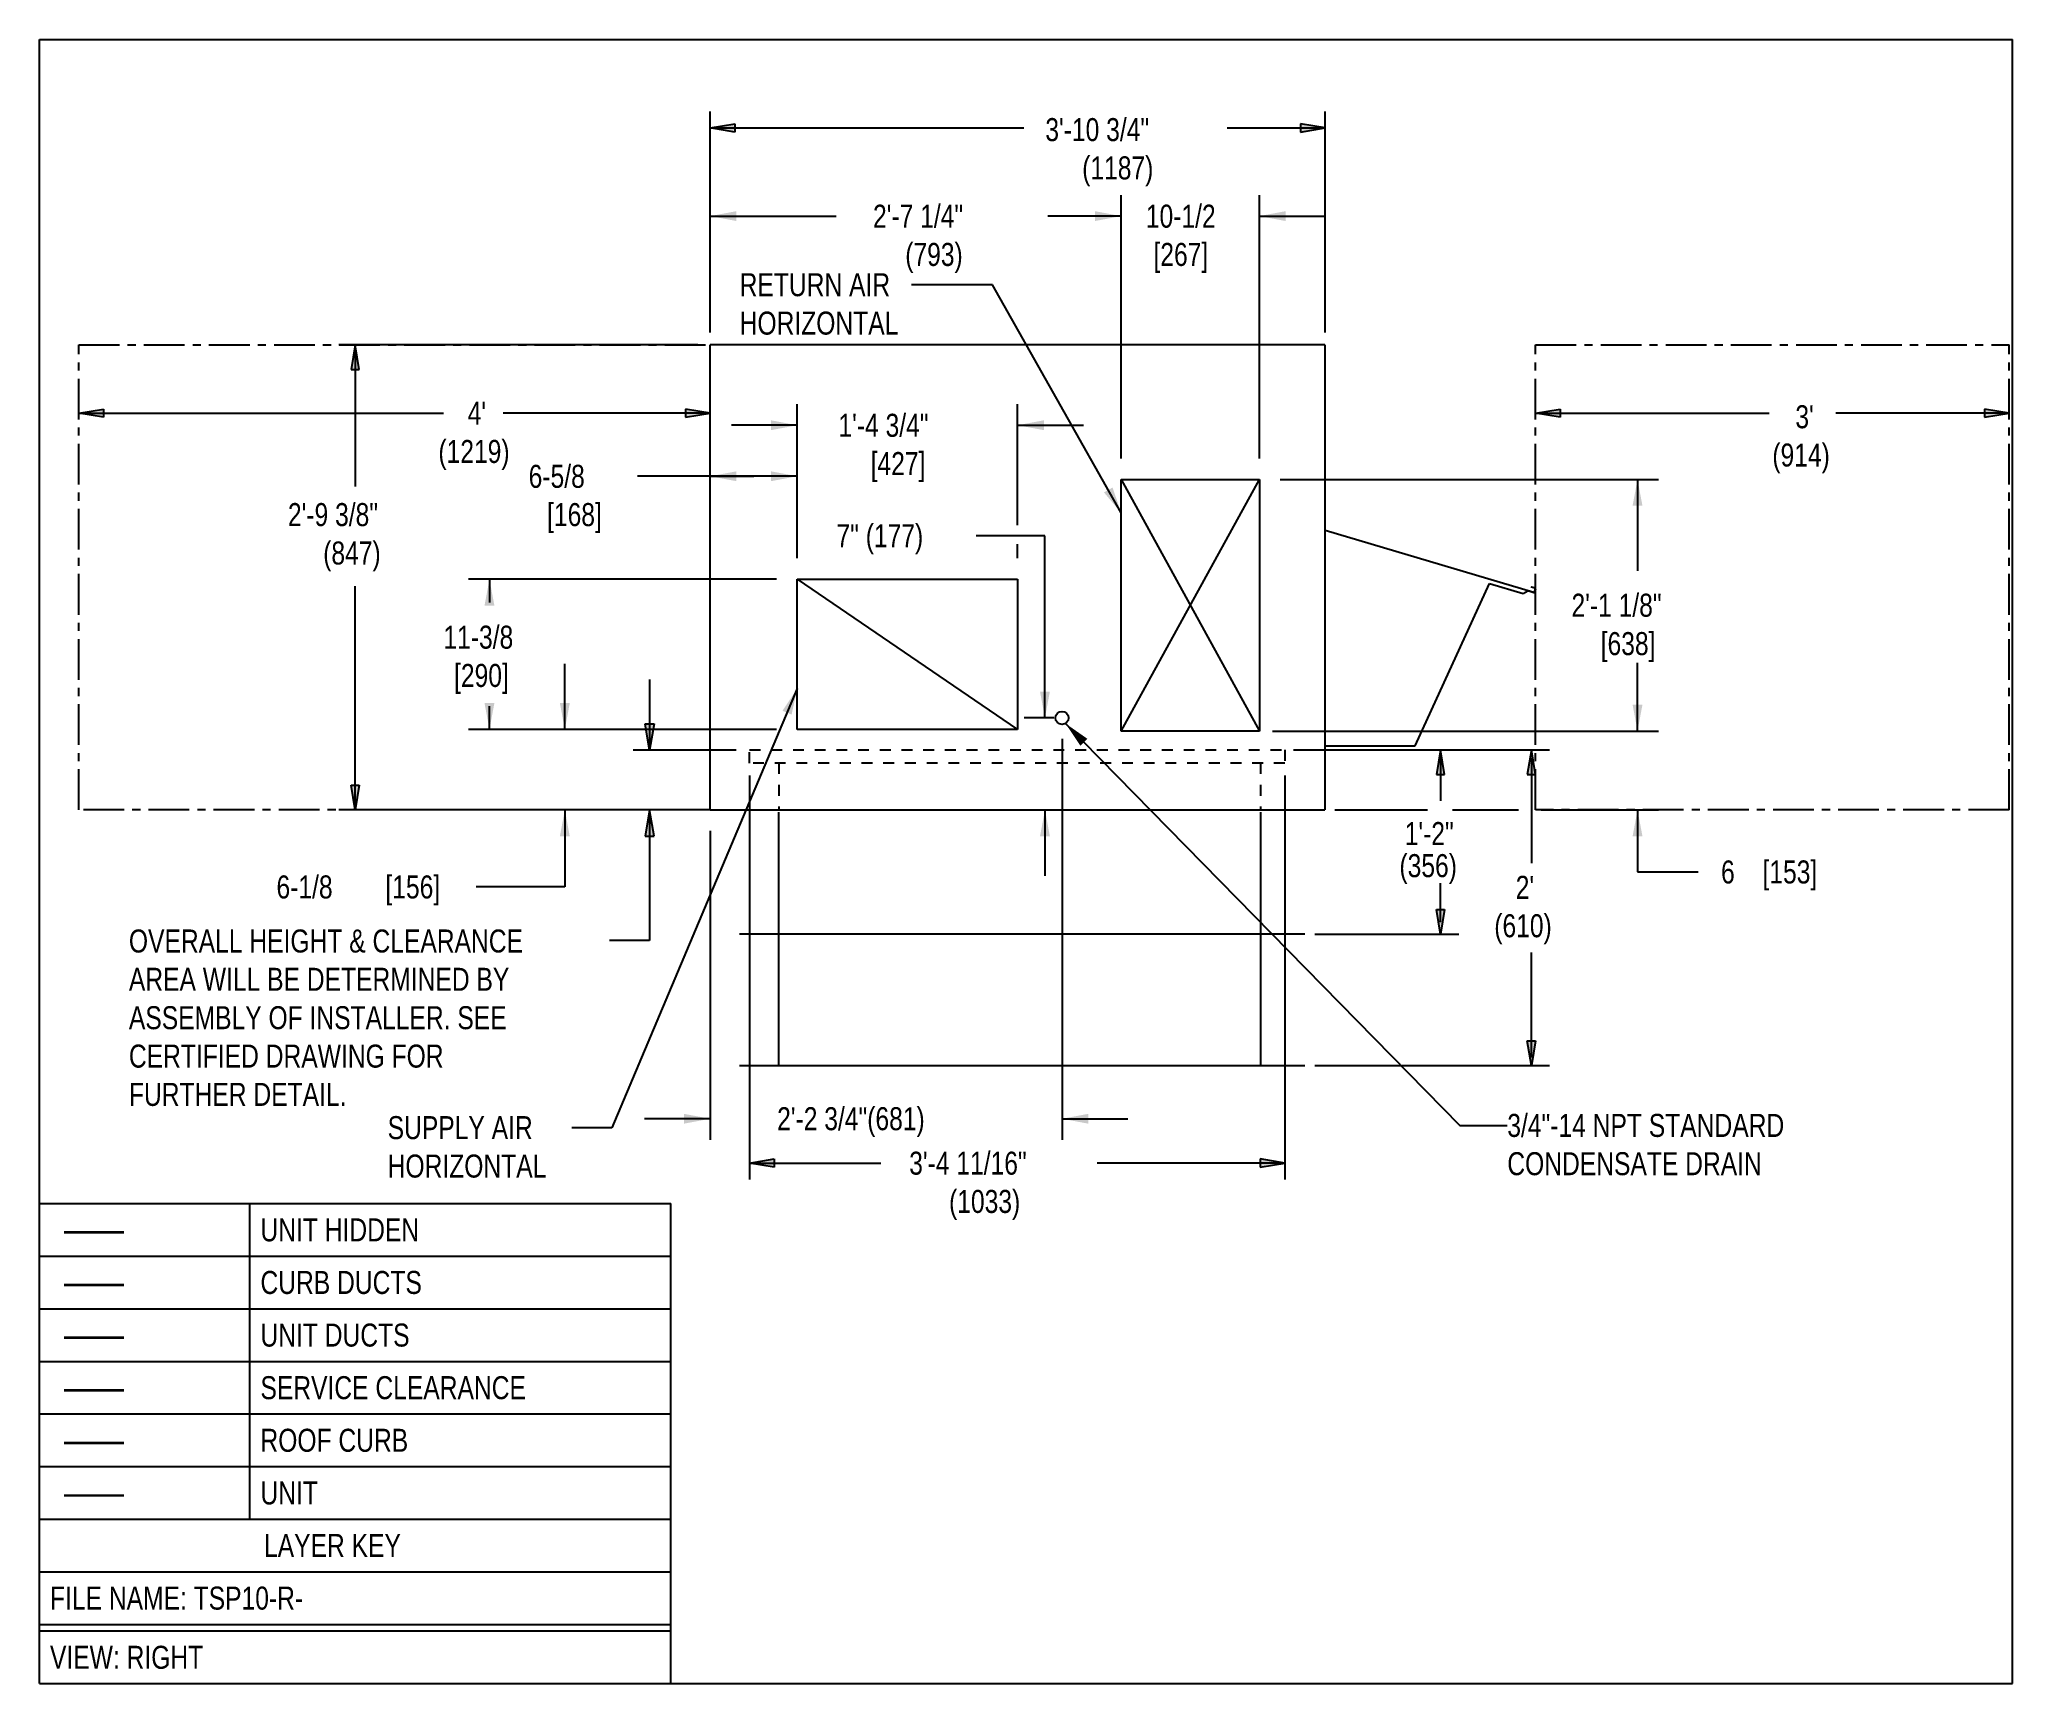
# Model space of a CAD drawing. Extents: x 0 to 150, y 0 to 125.
import ezdxf

# ---------------------------------------------------------------- set-up
doc = ezdxf.new("R2010")
doc.units = 0
doc.header["$LTSCALE"] = 8.25
doc.linetypes.add('CENTER', pattern=[0.6, 0.375, -0.075, 0.075, -0.075])
doc.linetypes.add('HIDDEN', pattern=[0.2, 0.1, -0.1])
doc.layers.get('0').update_dxf_attribs({"linetype": 'CONTINUOUS'})
for name, color, linetype in [('CURB-14', 6, 'CONTINUOUS'), ('CURB-14-DIM', 6, 'CONTINUOUS'), ('CURB-24', 6, 'CONTINUOUS'), ('CURB-24-DIM', 6, 'CONTINUOUS'), ('HOOD', 7, 'CONTINUOUS'), ('NOTES', 1, 'CONTINUOUS'), ('SERVCLEAR', 1, 'CONTINUOUS'), ('SERVCLRDIM', 1, 'CONTINUOUS'), ('UNIT-DIM', 7, 'CONTINUOUS'), ('UNIT-DUCTS', 2, 'CONTINUOUS'), ('UNIT-SOL', 7, 'CONTINUOUS'), ('UNITDUCTDIM', 2, 'CONTINUOUS')]:
    doc.layers.add(name, color=color, linetype=linetype)
doc.styles.get("Standard").update_dxf_attribs({"font": 'txt', "width": 0.8})
doc.styles.add('TEXTSTYLE_2', font='txt', dxfattribs={"width": 8})
doc.dimstyles.get("Standard").update_dxf_attribs({"dimtxt": 2, "dimasz": 2, "dimexe": 1.5875, "dimexo": 1.5875, "dimgap": 0.09, "dimtad": 0, "dimtih": 1, "dimtoh": 1, "dimzin": 4, "dimblk": '_FILLED', "dimblk1": '_FILLED', "dimblk2": '_FILLED', "dimcen": 0.09, "dimazin": 3, "dimtol": 1, "dimtp": 0.03, "dimtm": 0.03, "dimtfac": 1, "dimtofl": 0, "dimtmove": 0, "dimatfit": 3})

# ---------------------------------------------------------------- blocks, each defined once
blk = doc.blocks.new('*U11')
at = {"layer": 'UNIT-DIM', "color": 7, "width": 0.8}
blk.add_text('2\'-2 3/4"(681)', height=1.75, dxfattribs=at).set_placement((56.08, 42.07))
blk = doc.blocks.new('_FILLED')
at = {"color": 0, "linetype": 'BYBLOCK'}
blk.add_solid([(0, 0), (-1, 0.1875), (-1, -0.1875)], dxfattribs=at)
blk = doc.blocks.new('*D1')
at = {"layer": 'UNIT-DIM', "color": 7, "linetype": 'CONTINUOUS'}
for p, q in [((77.74, 71.83), (77.74, 42.07)), ((50.99, 64.83), (50.99, 42.07)), ((50.99, 42.94), (45.99, 42.94)), ((50.99, 42.07), (50.99, 41.35)), ((77.74, 42.94), (82.74, 42.94)), ((77.74, 42.07), (77.74, 41.35))]:
    blk.add_line(p, q, dxfattribs=at)
blk.add_blockref('*U11', (0, 0))
at = {"layer": 'UNIT-DIM', "color": 7, "linetype": 'CONTINUOUS', "xscale": 2, "yscale": 2, "zscale": 2}
blk.add_blockref('_FILLED', (50.99, 42.94), dxfattribs=at)
at = {"layer": 'UNIT-DIM', "color": 7, "linetype": 'CONTINUOUS', "xscale": 2, "yscale": 2, "zscale": 2, "rotation": 180}
blk.add_blockref('_FILLED', (77.74, 42.94), dxfattribs=at)
blk = doc.blocks.new('*U12')
at = {"layer": 'UNIT-DIM', "color": 7, "width": 0.8}
blk.add_text('7" (177)', height=1.75, dxfattribs=at).set_placement((60.59, 86.39))
blk = doc.blocks.new('*D2')
at = {"layer": 'UNIT-DIM', "color": 7, "linetype": 'CONTINUOUS'}
for p, q in [((76.44, 87.27), (71.21, 87.27)), ((76.44, 73.42), (76.44, 87.27)), ((77.11, 73.42), (74.85, 73.42)), ((76.44, 66.42), (76.44, 61.42))]:
    blk.add_line(p, q, dxfattribs=at)
blk.add_blockref('*U12', (0, 0))
at = {"layer": 'UNIT-DIM', "color": 7, "linetype": 'CONTINUOUS', "xscale": 2, "yscale": 2, "zscale": 2}
for p, rotation in [((76.44, 73.42), 270), ((76.44, 66.42), 90)]:
    blk.add_blockref('_FILLED', p, dxfattribs=dict(at, rotation=rotation))
blk = doc.blocks.new('*U13')
at = {"layer": 'UNITDUCTDIM', "color": 2, "width": 0.8}
for s, p in [('10-1/2', (84.11, 110.69)), ('[267]', (84.69, 107.78))]:
    blk.add_text(s, height=1.75, dxfattribs=at).set_placement(p)
blk = doc.blocks.new('*D3')
at = {"layer": 'UNITDUCTDIM', "color": 2, "linetype": 'CONTINUOUS'}
for p, q in [((82.24, 93.13), (82.24, 113.16)), ((92.74, 93.13), (92.74, 113.16)), ((82.24, 111.57), (77.24, 111.57)), ((92.74, 111.57), (97.74, 111.57))]:
    blk.add_line(p, q, dxfattribs=at)
blk.add_blockref('*U13', (0, 0))
at = {"layer": 'UNITDUCTDIM', "color": 2, "linetype": 'CONTINUOUS', "xscale": 2, "yscale": 2, "zscale": 2}
blk.add_blockref('_FILLED', (82.24, 111.57), dxfattribs=at)
at = {"layer": 'UNITDUCTDIM', "color": 2, "linetype": 'CONTINUOUS', "xscale": 2, "yscale": 2, "zscale": 2, "rotation": 180}
blk.add_blockref('_FILLED', (92.74, 111.57), dxfattribs=at)
blk = doc.blocks.new('*U14')
at = {"layer": 'UNITDUCTDIM', "color": 2, "width": 0.8}
for s, p in [('2\'-1 1/8"', (116.47, 81.11)), ('[638]', (118.69, 78.19))]:
    blk.add_text(s, height=1.75, dxfattribs=at).set_placement(p)
blk = doc.blocks.new('*D4')
at = {"layer": 'UNITDUCTDIM', "color": 2, "linetype": 'CONTINUOUS'}
for p, q in [((94.33, 91.55), (114.49, 91.55)), ((114.49, 91.55), (123.08, 91.55)), ((121.49, 91.55), (121.49, 84.61)), ((121.49, 72.42), (121.49, 77.61)), ((93.73, 72.42), (114.49, 72.42)), ((114.49, 72.42), (123.08, 72.42))]:
    blk.add_line(p, q, dxfattribs=at)
blk.add_blockref('*U14', (0, 0))
at = {"layer": 'UNITDUCTDIM', "color": 2, "linetype": 'CONTINUOUS', "xscale": 2, "yscale": 2, "zscale": 2}
for p, rotation in [((121.49, 91.55), 90), ((121.49, 72.42), 269.9999999422)]:
    blk.add_blockref('_FILLED', p, dxfattribs=dict(at, rotation=rotation))
blk = doc.blocks.new('*U15')
at = {"layer": 'UNITDUCTDIM', "color": 2, "width": 0.8}
for s, p in [('1\'-4 3/4"', (60.74, 94.79)), ('[427]', (63.19, 91.88))]:
    blk.add_text(s, height=1.75, dxfattribs=at).set_placement(p)
blk = doc.blocks.new('*D5')
at = {"layer": 'UNITDUCTDIM', "color": 2, "linetype": 'CONTINUOUS'}
for p, q in [((57.61, 94.79), (57.61, 97.26)), ((74.36, 94.79), (74.36, 97.26)), ((57.61, 95.67), (52.61, 95.67)), ((57.61, 85.55), (57.61, 94.79)), ((74.36, 95.67), (79.36, 95.67)), ((74.36, 88.07), (74.36, 94.79)), ((74.36, 85.55), (74.36, 86.62))]:
    blk.add_line(p, q, dxfattribs=at)
blk.add_blockref('*U15', (0, 0))
at = {"layer": 'UNITDUCTDIM', "color": 2, "linetype": 'CONTINUOUS', "xscale": 2, "yscale": 2, "zscale": 2}
for p, rotation in [((57.61, 95.67), 359.9999999998), ((74.36, 95.67), 179.9999999998)]:
    blk.add_blockref('_FILLED', p, dxfattribs=dict(at, rotation=rotation))
blk = doc.blocks.new('*U16')
at = {"layer": 'UNITDUCTDIM', "color": 2, "width": 0.8}
for s, p in [('6', (127.84, 60.83)), ('[153]', (130.99, 60.83))]:
    blk.add_text(s, height=1.75, dxfattribs=at).set_placement(p)
blk = doc.blocks.new('*D6')
at = {"layer": 'UNITDUCTDIM', "color": 2, "linetype": 'CONTINUOUS'}
for p, q in [((121.49, 72.42), (121.49, 77.42)), ((94.33, 72.42), (123.08, 72.42)), ((98.49, 66.42), (105.53, 66.42)), ((107.42, 66.42), (112.45, 66.42)), ((114.16, 66.42), (123.08, 66.42)), ((121.49, 66.42), (121.49, 61.71)), ((121.49, 61.71), (126.09, 61.71))]:
    blk.add_line(p, q, dxfattribs=at)
blk.add_blockref('*U16', (0, 0))
at = {"layer": 'UNITDUCTDIM', "color": 2, "linetype": 'CONTINUOUS', "xscale": 2, "yscale": 2, "zscale": 2}
for p, rotation in [((121.49, 72.42), 270), ((121.49, 66.42), 90)]:
    blk.add_blockref('_FILLED', p, dxfattribs=dict(at, rotation=rotation))
blk = doc.blocks.new('*U17')
at = {"layer": 'UNITDUCTDIM', "color": 2, "width": 0.8}
for s, p in [('11-3/8', (30.71, 78.68)), ('[290]', (31.52, 75.77))]:
    blk.add_text(s, height=1.75, dxfattribs=at).set_placement(p)
blk = doc.blocks.new('*D7')
at = {"layer": 'UNITDUCTDIM', "color": 2, "linetype": 'CONTINUOUS'}
for p, q in [((56.02, 83.96), (32.62, 83.96)), ((34.21, 83.96), (34.21, 82.18)), ((34.21, 72.54), (34.21, 74.31)), ((56.02, 72.54), (32.62, 72.54))]:
    blk.add_line(p, q, dxfattribs=at)
blk.add_blockref('*U17', (0, 0))
at = {"layer": 'UNITDUCTDIM', "color": 2, "linetype": 'CONTINUOUS', "xscale": 2, "yscale": 2, "zscale": 2}
for p, rotation in [((34.21, 83.96), 89.9999999279), ((34.21, 72.54), 270)]:
    blk.add_blockref('_FILLED', p, dxfattribs=dict(at, rotation=rotation))
blk = doc.blocks.new('*U18')
at = {"layer": 'UNITDUCTDIM', "color": 2, "width": 0.8}
for s, p in [('6-1/8', (18.02, 59.69)), ('[156]', (26.3, 59.69))]:
    blk.add_text(s, height=1.75, dxfattribs=at).set_placement(p)
blk = doc.blocks.new('*D8')
at = {"layer": 'UNITDUCTDIM', "color": 2, "linetype": 'CONTINUOUS'}
for p, q in [((39.94, 72.54), (39.94, 77.54)), ((56.02, 72.54), (38.35, 72.54)), ((49.93, 66.42), (38.35, 66.42)), ((39.94, 66.42), (39.94, 60.57)), ((39.94, 60.57), (33.19, 60.57))]:
    blk.add_line(p, q, dxfattribs=at)
blk.add_blockref('*U18', (0, 0))
at = {"layer": 'UNITDUCTDIM', "color": 2, "linetype": 'CONTINUOUS', "xscale": 2, "yscale": 2, "zscale": 2}
for p, rotation in [((39.94, 72.54), 270), ((39.94, 66.42), 90)]:
    blk.add_blockref('_FILLED', p, dxfattribs=dict(at, rotation=rotation))
blk = doc.blocks.new('*U19')
at = {"layer": 'UNITDUCTDIM', "color": 2, "width": 0.8}
for s, p in [('6-5/8', (37.19, 90.91)), ('[168]', (38.59, 88))]:
    blk.add_text(s, height=1.75, dxfattribs=at).set_placement(p)
blk = doc.blocks.new('*D9')
at = {"layer": 'UNITDUCTDIM', "color": 2, "linetype": 'CONTINUOUS'}
for p, q in [((57.61, 85.55), (57.61, 93.38)), ((54.3, 91.79), (45.47, 91.79)), ((50.99, 91.79), (54.3, 91.79)), ((57.61, 91.79), (54.3, 91.79))]:
    blk.add_line(p, q, dxfattribs=at)
blk.add_blockref('*U19', (0, 0))
at = {"layer": 'UNITDUCTDIM', "color": 2, "linetype": 'CONTINUOUS', "xscale": 2, "yscale": 2, "zscale": 2}
for p, rotation in [((50.99, 91.79), 179.9999999888), ((57.61, 91.79), 359.9999999888)]:
    blk.add_blockref('_FILLED', p, dxfattribs=dict(at, rotation=rotation))
blk = doc.blocks.new('*U20')
at = {"layer": 'UNITDUCTDIM', "color": 2, "width": 0.8}
for s, p in [('2\'-7 1/4"', (63.37, 110.69)), ('(793)', (65.82, 107.78))]:
    blk.add_text(s, height=1.75, dxfattribs=at).set_placement(p)
blk = doc.blocks.new('*D10')
at = {"layer": 'UNITDUCTDIM', "color": 2, "linetype": 'CONTINUOUS'}
for p, q in [((50.99, 110.69), (50.99, 113.16)), ((82.24, 110.69), (82.24, 113.16)), ((50.99, 111.57), (60.57, 111.57)), ((82.24, 111.57), (76.67, 111.57)), ((50.99, 103.38), (50.99, 110.69)), ((82.24, 93.13), (82.24, 110.69))]:
    blk.add_line(p, q, dxfattribs=at)
blk.add_blockref('*U20', (0, 0))
at = {"layer": 'UNITDUCTDIM', "color": 2, "linetype": 'CONTINUOUS', "xscale": 2, "yscale": 2, "zscale": 2, "rotation": 180}
blk.add_blockref('_FILLED', (50.99, 111.57), dxfattribs=at)
at = {"layer": 'UNITDUCTDIM', "color": 2, "linetype": 'CONTINUOUS', "xscale": 2, "yscale": 2, "zscale": 2}
blk.add_blockref('_FILLED', (82.24, 111.57), dxfattribs=at)
blk = doc.blocks.new('*U21')
at = {"layer": 'SERVCLRDIM', "color": 1, "width": 0.8}
for s, p in [('OVERALL HEIGHT & CLEARANCE', (6.8, 55.58)), ('AREA WILL BE DETERMINED BY', (6.8, 52.67)), ('ASSEMBLY OF INSTALLER. SEE', (6.8, 49.75)), ('CERTIFIED DRAWING FOR', (6.8, 46.83)), ('FURTHER DETAIL.', (6.8, 43.92))]:
    blk.add_text(s, height=1.75, dxfattribs=at).set_placement(p)
blk = doc.blocks.new('*U22')
at = {"layer": 'CURB-14-DIM', "color": 6, "width": 0.8}
blk.add_text('1\'-2"', height=1.75, dxfattribs=at).set_placement((103.79, 63.75))
blk = doc.blocks.new('*U23')
at = {"layer": 'CURB-14-DIM', "color": 6, "width": 0.8}
blk.add_text('3\'-4 11/16"', height=1.75, dxfattribs=at).set_placement((66.12, 38.69))
blk = doc.blocks.new('*U24')
at = {"layer": 'UNIT-DIM', "color": 7, "width": 0.8}
blk.add_text('2\'-9 3/8"', height=1.75, dxfattribs=at).set_placement((18.89, 88))
blk = doc.blocks.new('*U25')
at = {"layer": 'UNIT-DIM', "color": 7, "width": 0.8}
blk.add_text('3\'-10 3/4"', height=1.75, dxfattribs=at).set_placement((76.47, 117.27))
blk = doc.blocks.new('*U26')
at = {"layer": 'UNIT-DIM', "color": 7, "width": 0.8}
blk.add_text('(847)', height=1.75, dxfattribs=at).set_placement((21.57, 85.08))
blk = doc.blocks.new('*U27')
at = {"layer": 'UNIT-DIM', "color": 7, "width": 0.8}
blk.add_text('(1187)', height=1.75, dxfattribs=at).set_placement((79.27, 114.36))
blk = doc.blocks.new('*U28')
at = {"layer": 'CURB-14-DIM', "color": 6, "width": 0.8}
blk.add_text('(356)', height=1.75, dxfattribs=at).set_placement((103.39, 61.31))
blk = doc.blocks.new('*U29')
at = {"layer": 'CURB-14-DIM', "color": 6, "width": 0.8}
blk.add_text('(1033)', height=1.75, dxfattribs=at).set_placement((69.15, 35.78))
blk = doc.blocks.new('*U30')
at = {"layer": 'CURB-24-DIM', "color": 6, "width": 0.8}
blk.add_text('(1033)', height=1.75, dxfattribs=at).set_placement((69.15, 35.78))
blk = doc.blocks.new('*U31')
at = {"layer": 'CURB-24-DIM', "color": 6, "width": 0.8}
blk.add_text('3\'-4 11/16"', height=1.75, dxfattribs=at).set_placement((66.12, 38.69))
blk = doc.blocks.new('*U32')
at = {"layer": 'CURB-24-DIM', "color": 6, "width": 0.8}
blk.add_text("2'", height=1.75, dxfattribs=at).set_placement((112.23, 59.66))
blk = doc.blocks.new('*U33')
at = {"layer": 'CURB-24-DIM', "color": 6, "width": 0.8}
blk.add_text('(610)', height=1.75, dxfattribs=at).set_placement((110.6, 56.74))
blk = doc.blocks.new('*U34')
at = {"layer": 'SERVCLRDIM', "color": 1, "width": 0.8}
blk.add_text("3'", height=1.75, dxfattribs=at).set_placement((133.49, 95.44))
blk = doc.blocks.new('*U35')
at = {"layer": 'SERVCLRDIM', "color": 1, "width": 0.8}
blk.add_text("4'", height=1.75, dxfattribs=at).set_placement((32.55, 95.71))
blk = doc.blocks.new('*U36')
at = {"layer": 'SERVCLRDIM', "color": 1, "width": 0.8}
blk.add_text('(914)', height=1.75, dxfattribs=at).set_placement((131.74, 92.53))
blk = doc.blocks.new('*U37')
at = {"layer": 'SERVCLRDIM', "color": 1, "width": 0.8}
blk.add_text('(1219)', height=1.75, dxfattribs=at).set_placement((30.33, 92.8))
blk = doc.blocks.new('*U38')
at = {"layer": 'NOTES', "color": 1, "width": 0.8}
blk.add_text('VIEW: RIGHT', height=1.75, dxfattribs=at).set_placement((0.8, 1.12))
blk = doc.blocks.new('*U39')
at = {"layer": 'NOTES', "color": 1, "width": 0.8}
blk.add_text('FILE NAME: TSP10-R-', height=1.75, dxfattribs=at).set_placement((0.8, 5.62))
blk = doc.blocks.new('*U40')
at = {"layer": 'NOTES', "color": 1, "width": 0.8}
blk.add_text('LAYER KEY', height=1.75, dxfattribs=at).set_placement((17.07, 9.62))
blk = doc.blocks.new('*U41')
at = {"layer": 'NOTES', "color": 7, "style": 'TEXTSTYLE_2', "width": 8}
blk.add_text('-', height=1.75, dxfattribs=at).set_placement((1.03, 13.62))
blk = doc.blocks.new('*U42')
at = {"layer": 'NOTES', "color": 1, "width": 0.8}
blk.add_text('UNIT', height=1.75, dxfattribs=at).set_placement((16.8, 13.62))
blk = doc.blocks.new('*U43')
at = {"layer": 'NOTES', "color": 6, "style": 'TEXTSTYLE_2', "width": 8}
blk.add_text('-', height=1.75, dxfattribs=at).set_placement((1.03, 17.62))
blk = doc.blocks.new('*U44')
at = {"layer": 'NOTES', "color": 1, "width": 0.8}
blk.add_text('ROOF CURB', height=1.75, dxfattribs=at).set_placement((16.8, 17.62))
blk = doc.blocks.new('*U45')
at = {"layer": 'NOTES', "color": 1, "style": 'TEXTSTYLE_2', "width": 8}
blk.add_text('-', height=1.75, dxfattribs=at).set_placement((1.03, 21.62))
blk = doc.blocks.new('*U46')
at = {"layer": 'NOTES', "color": 1, "width": 0.8}
blk.add_text('SERVICE CLEARANCE', height=1.75, dxfattribs=at).set_placement((16.8, 21.62))
blk = doc.blocks.new('*U47')
at = {"layer": 'NOTES', "color": 2, "style": 'TEXTSTYLE_2', "width": 8}
blk.add_text('-', height=1.75, dxfattribs=at).set_placement((1.03, 25.62))
blk = doc.blocks.new('*U48')
at = {"layer": 'NOTES', "color": 1, "width": 0.8}
blk.add_text('UNIT DUCTS', height=1.75, dxfattribs=at).set_placement((16.8, 25.62))
blk = doc.blocks.new('*U49')
at = {"layer": 'NOTES', "color": 5, "style": 'TEXTSTYLE_2', "width": 8}
blk.add_text('-', height=1.75, dxfattribs=at).set_placement((1.03, 29.62))
blk = doc.blocks.new('*U50')
at = {"layer": 'NOTES', "color": 1, "width": 0.8}
blk.add_text('CURB DUCTS', height=1.75, dxfattribs=at).set_placement((16.8, 29.62))
blk = doc.blocks.new('*U51')
at = {"layer": 'NOTES', "color": 9, "style": 'TEXTSTYLE_2', "width": 8}
blk.add_text('-', height=1.75, dxfattribs=at).set_placement((1.03, 33.62))
blk = doc.blocks.new('*U52')
at = {"layer": 'NOTES', "color": 1, "width": 0.8}
blk.add_text('UNIT HIDDEN', height=1.75, dxfattribs=at).set_placement((16.8, 33.62))
blk = doc.blocks.new('*U53')
at = {"layer": 'NOTES', "color": 1, "width": 0.8}
for s, p in [('3/4"-14 NPT STANDARD', (111.59, 41.56)), ('CONDENSATE DRAIN', (111.59, 38.65))]:
    blk.add_text(s, height=1.75, dxfattribs=at).set_placement(p)
blk = doc.blocks.new('*U54')
at = {"layer": 'NOTES', "color": 1, "width": 0.8}
for s, p in [('SUPPLY AIR', (26.47, 41.39)), ('HORIZONTAL', (26.47, 38.47))]:
    blk.add_text(s, height=1.75, dxfattribs=at).set_placement(p)
blk = doc.blocks.new('*U55')
at = {"layer": 'NOTES', "color": 1, "width": 0.8}
for s, p in [('RETURN AIR', (53.23, 105.48)), ('HORIZONTAL', (53.23, 102.56))]:
    blk.add_text(s, height=1.75, dxfattribs=at).set_placement(p)

msp = doc.modelspace()

# ---------------------------------------------------------------- linework, layer by layer
at = {"color": 7, "linetype": 'CONTINUOUS'}
for p, q in [((0, 0), (0, 125)), ((0, 125), (150, 125)), ((150, 0), (150, 125)), ((0, 0), (150, 0))]:
    msp.add_line(p, q, dxfattribs=at)
at = {"layer": 'CURB-14', "color": 8, "linetype": 'HIDDEN'}
for p, q in [((53.987, 69.979), (53.987, 70.979)), ((53.987, 70.979), (94.675, 70.979)), ((94.675, 70.979), (94.675, 69.979)), ((94.675, 69.979), (53.987, 69.979)), ((56.206, 69.979), (56.206, 66.573)), ((92.831, 69.979), (92.831, 66.573))]:
    msp.add_line(p, q, dxfattribs=at)
at = {"layer": 'CURB-14', "color": 6, "linetype": 'CONTINUOUS', "const_width": 0.15}
for points in [[(56.206, 66.261), (56.206, 56.979)], [(92.831, 66.261), (92.831, 56.979)], [(53.206, 56.979), (96.206, 56.979)]]:
    msp.add_lwpolyline(points, dxfattribs=at)
at = {"layer": 'CURB-14-DIM', "color": 6, "linetype": 'CONTINUOUS'}
for p, q in [((95.345, 70.979), (107.894, 70.979)), ((106.51, 70.979), (106.197, 69.104)), ((106.51, 70.979), (106.51, 67.106)), ((106.822, 69.104), (106.51, 70.979)), ((53.987, 69.041), (53.987, 38.319)), ((94.675, 69.041), (94.675, 38.319)), ((106.197, 69.104), (106.822, 69.104)), ((106.51, 57.876), (106.51, 60.851)), ((106.197, 58.854), (106.822, 58.854)), ((106.51, 56.979), (106.197, 58.854)), ((106.822, 58.854), (106.51, 56.979)), ((96.953, 56.979), (107.894, 56.979)), ((53.987, 39.569), (55.862, 39.882)), ((55.862, 39.257), (53.987, 39.569)), ((53.987, 39.569), (63.969, 39.569)), ((55.862, 39.882), (55.862, 39.257)), ((94.675, 39.569), (80.405, 39.569)), ((94.675, 39.569), (92.8, 39.882)), ((92.8, 39.882), (92.8, 39.257)), ((92.8, 39.257), (94.675, 39.569))]:
    msp.add_line(p, q, dxfattribs=at)
for points in [[(106.822, 69.104), (106.197, 69.104), (106.51, 70.979)], [(106.822, 58.854), (106.51, 56.979), (106.197, 58.854)], [(55.862, 39.257), (53.987, 39.569), (55.862, 39.882)], [(92.8, 39.257), (92.8, 39.882), (94.675, 39.569)]]:
    msp.add_solid(points, dxfattribs=at)
at = {"layer": 'CURB-24', "color": 8, "linetype": 'HIDDEN'}
for p, q in [((53.987, 69.979), (53.987, 70.979)), ((53.987, 70.979), (94.675, 70.979)), ((94.675, 70.979), (94.675, 69.979)), ((94.675, 69.979), (53.987, 69.979)), ((56.206, 69.979), (56.206, 66.416)), ((92.831, 69.979), (92.831, 66.416))]:
    msp.add_line(p, q, dxfattribs=at)
at = {"layer": 'CURB-24', "color": 6, "linetype": 'CONTINUOUS', "const_width": 0.15}
for points in [[(56.206, 66.261), (56.206, 46.979)], [(92.831, 66.261), (92.831, 46.979)], [(53.206, 46.979), (96.206, 46.979)]]:
    msp.add_lwpolyline(points, dxfattribs=at)
at = {"layer": 'CURB-24-DIM', "color": 6, "linetype": 'CONTINUOUS'}
for p, q in [((95.345, 70.979), (114.797, 70.979)), ((113.423, 70.979), (113.111, 69.104)), ((113.736, 69.104), (113.423, 70.979)), ((53.987, 69.041), (53.987, 38.319)), ((94.675, 69.041), (94.675, 38.319)), ((113.111, 69.104), (113.736, 69.104)), ((113.423, 70.348), (113.423, 62.373)), ((113.423, 47.609), (113.423, 55.584)), ((113.111, 48.854), (113.736, 48.854)), ((113.423, 46.979), (113.111, 48.854)), ((113.736, 48.854), (113.423, 46.979)), ((96.953, 46.979), (114.797, 46.979)), ((53.987, 39.569), (55.862, 39.882)), ((55.862, 39.257), (53.987, 39.569)), ((55.862, 39.882), (55.862, 39.257)), ((56.237, 39.569), (63.969, 39.569)), ((94.675, 39.569), (92.8, 39.882)), ((92.8, 39.882), (92.8, 39.257)), ((92.8, 39.257), (94.675, 39.569))]:
    msp.add_line(p, q, dxfattribs=at)
for points in [[(113.736, 69.104), (113.111, 69.104), (113.423, 70.979)], [(113.736, 48.854), (113.423, 46.979), (113.111, 48.854)], [(55.862, 39.257), (53.987, 39.569), (55.862, 39.882)], [(92.8, 39.257), (92.8, 39.882), (94.675, 39.569)]]:
    msp.add_solid(points, dxfattribs=at)
at = {"layer": 'HOOD', "color": 7, "linetype": 'CONTINUOUS'}
for p, q in [((113.605, 82.96), (97.737, 87.666)), ((104.592, 71.302), (110.227, 83.646)), ((110.227, 83.646), (112.796, 82.884)), ((112.796, 82.884), (113.14, 83.071)), ((113.598, 82.935), (113.14, 83.071)), ((113.422, 83.378), (113.415, 83.353)), ((113.697, 83.269), (113.415, 83.353)), ((113.422, 83.378), (113.704, 83.295)), ((113.715, 83.236), (113.638, 82.978)), ((113.74, 83.229), (113.663, 82.971)), ((97.737, 71.302), (104.592, 71.302))]:
    msp.add_line(p, q, dxfattribs=at)
for centre, radius, start, end in [((113.613, 82.986), 0.0528, 253.48141, 343.48141), ((113.613, 82.986), 0.0264, 253.48141, 343.48141), ((113.689, 83.244), 0.0264, 343.48141, 73.48141), ((113.689, 83.244), 0.0528, 343.48141, 73.48141)]:
    msp.add_arc(centre, radius, start, end, dxfattribs=at)
at = {"layer": 'NOTES', "color": 1, "linetype": 'CONTINUOUS'}
for p, q in [((72.449, 106.354), (66.295, 106.354)), ((82.237, 89.005), (72.449, 106.354)), ((57.612, 75.657), (43.52, 42.262)), ((78.002, 72.992), (107.971, 42.44)), ((43.52, 42.262), (40.474, 42.262)), ((107.971, 42.44), (111.59, 42.44)), ((0, 0), (0, 36.494)), ((0, 36.494), (48, 36.494)), ((16, 12.498), (16, 36.494)), ((48, 0), (48, 36.494)), ((0, 32.495), (48, 32.495)), ((0, 28.496), (48, 28.496)), ((0, 24.496), (48, 24.496)), ((0, 20.497), (48, 20.497)), ((0, 16.497), (48, 16.497)), ((0, 12.498), (48, 12.498)), ((0, 8.499), (48, 8.499)), ((0, 4.499), (48, 4.499)), ((0, 3.999), (48, 3.999)), ((0, 0), (48, 0))]:
    msp.add_line(p, q, dxfattribs=at)
for points in [[(80.928, 90.563), (82.237, 89.005), (81.581, 90.931)], [(57.18, 73.668), (57.612, 75.657), (56.489, 73.96)], [(79.67, 71.827), (78.002, 72.992), (79.134, 71.301)]]:
    msp.add_solid(points, dxfattribs=at)
at = {"layer": 'SERVCLEAR', "color": 1, "linetype": 'CENTER'}
for p, q in [((2.987, 66.416), (2.987, 101.791)), ((2.987, 101.791), (50.987, 101.791)), ((50.987, 66.416), (50.987, 101.791)), ((113.74, 66.416), (113.74, 101.791)), ((113.74, 101.791), (149.74, 101.791)), ((149.74, 66.416), (149.74, 101.791)), ((50.987, 66.416), (2.987, 66.416)), ((149.74, 66.416), (113.74, 66.416))]:
    msp.add_line(p, q, dxfattribs=at)
at = {"layer": 'SERVCLRDIM', "color": 1, "linetype": 'CONTINUOUS'}
for p, q in [((2.987, 96.59), (4.862, 96.902)), ((4.862, 96.277), (2.987, 96.59)), ((2.987, 96.59), (30.717, 96.59)), ((4.862, 96.902), (4.862, 96.277)), ((50.987, 96.59), (35.258, 96.59)), ((49.112, 96.902), (49.112, 96.277)), ((50.987, 96.59), (49.112, 96.902)), ((49.112, 96.277), (50.987, 96.59)), ((113.74, 96.59), (115.615, 96.903)), ((113.74, 96.59), (131.49, 96.59)), ((115.615, 96.278), (113.74, 96.59)), ((115.615, 96.903), (115.615, 96.278)), ((149.74, 96.59), (136.566, 96.59)), ((149.74, 96.59), (147.865, 96.903)), ((147.865, 96.903), (147.865, 96.278)), ((147.865, 96.278), (149.74, 96.59)), ((46.387, 76.349), (46.387, 70.976)), ((46.387, 70.976), (46.054, 72.976)), ((46.054, 72.976), (46.721, 72.976)), ((46.721, 72.976), (46.387, 70.976)), ((52.976, 70.976), (45.146, 70.976)), ((46.387, 66.416), (46.054, 64.416)), ((46.387, 66.416), (46.387, 56.498)), ((46.721, 64.416), (46.387, 66.416)), ((46.054, 64.416), (46.721, 64.416)), ((46.387, 56.498), (43.343, 56.498))]:
    msp.add_line(p, q, dxfattribs=at)
for points in [[(4.862, 96.277), (2.987, 96.59), (4.862, 96.902)], [(49.112, 96.277), (49.112, 96.902), (50.987, 96.59)], [(115.615, 96.278), (113.74, 96.59), (115.615, 96.903)], [(147.865, 96.278), (147.865, 96.903), (149.74, 96.59)], [(46.721, 72.976), (46.387, 70.976), (46.054, 72.976)], [(46.721, 64.416), (46.054, 64.416), (46.387, 66.416)]]:
    msp.add_solid(points, dxfattribs=at)
at = {"layer": 'UNIT-DIM', "color": 7, "linetype": 'CONTINUOUS'}
for p, q in [((50.987, 102.729), (50.987, 119.518)), ((50.987, 118.272), (52.862, 118.585)), ((52.862, 118.585), (52.862, 117.96)), ((95.862, 118.585), (95.862, 117.96)), ((97.737, 118.272), (95.862, 118.585)), ((97.737, 102.729), (97.737, 119.518)), ((52.862, 117.96), (50.987, 118.272)), ((50.987, 118.272), (74.837, 118.272)), ((90.281, 118.272), (97.737, 118.272)), ((95.862, 117.96), (97.737, 118.272)), ((50.05, 101.791), (22.747, 101.791)), ((23.997, 101.791), (23.685, 99.916)), ((24.31, 99.916), (23.997, 101.791)), ((23.997, 101.714), (23.997, 91.02)), ((23.685, 99.916), (24.31, 99.916)), ((23.997, 66.793), (23.997, 83.424)), ((23.997, 66.416), (23.685, 68.291)), ((23.685, 68.291), (24.31, 68.291)), ((24.31, 68.291), (23.997, 66.416)), ((50.05, 66.416), (22.747, 66.416))]:
    msp.add_line(p, q, dxfattribs=at)
for points in [[(52.862, 117.96), (50.987, 118.272), (52.862, 118.585)], [(95.862, 117.96), (95.862, 118.585), (97.737, 118.272)], [(24.31, 99.916), (23.685, 99.916), (23.997, 101.791)], [(24.31, 68.291), (23.997, 66.416), (23.685, 68.291)]]:
    msp.add_solid(points, dxfattribs=at)
at = {"layer": 'UNIT-DUCTS', "color": 2, "linetype": 'CONTINUOUS'}
for p, q in [((82.237, 72.421), (92.741, 91.546)), ((82.237, 72.421), (82.237, 91.546)), ((82.237, 91.546), (92.741, 72.421)), ((82.237, 91.546), (92.741, 91.546)), ((92.741, 91.546), (92.741, 72.421)), ((57.612, 72.541), (57.612, 83.963)), ((57.612, 83.963), (74.362, 72.541)), ((57.612, 83.963), (74.362, 83.963)), ((74.362, 83.963), (74.362, 72.541)), ((74.362, 72.541), (57.612, 72.541)), ((92.741, 72.421), (82.237, 72.421))]:
    msp.add_line(p, q, dxfattribs=at)
at = {"layer": 'UNIT-SOL', "color": 7, "linetype": 'CONTINUOUS', "const_width": 0.15}
for points in [[(50.987, 101.791), (50.987, 66.416)], [(97.737, 101.791), (50.987, 101.791)], [(97.737, 66.416), (97.737, 101.791)], [(50.987, 66.416), (97.737, 66.416)]]:
    msp.add_lwpolyline(points, dxfattribs=at)
at = {"layer": 'UNIT-SOL', "color": 7, "linetype": 'CONTINUOUS'}
msp.add_circle((77.737, 73.416), 0.5, dxfattribs=at)

# ---------------------------------------------------------------- block references
for name in ['*U25', '*U27', '*U55', '*U35', '*U34', '*U37', '*U36', '*U24', '*U26', '*U22', '*U28', '*U32', '*U33', '*U21', '*U54', '*U53', '*U23', '*U31', '*U29', '*U30', '*U52', '*U51', '*U49', '*U50', '*U48', '*U47', '*U46', '*U45', '*U43', '*U44', '*U42', '*U41', '*U40', '*U39', '*U38']:
    msp.add_blockref(name, (0, 0))

# ---------------------------------------------------------------- dimensions: what is measured, and where the dimension line sits
at = {"layer": 'UNIT-DIM', "color": 7, "linetype": 'CONTINUOUS'}
dim = msp.add_linear_dim(base=(76.437, 73.416), p1=(50.987, 66.416), p2=(73.262, 73.416), angle=90, text='7" (177)', dimstyle='Standard', dxfattribs=at)
dim.commit()
dim.dimension.update_dxf_attribs({"geometry": '*D2', "text_midpoint": (63.857, 87.269), "dimtype": 128})
dim = msp.add_linear_dim(base=(77.737, 42.942), p1=(50.987, 66.416), p2=(77.737, 73.416), text='2\'-2 3/4"(681)', dimstyle='Standard', dxfattribs=at)
dim.commit()
dim.dimension.update_dxf_attribs({"geometry": '*D1', "text_midpoint": (64.362, 42.942), "dimtype": 128})
at = {"layer": 'UNITDUCTDIM', "color": 2, "linetype": 'CONTINUOUS'}
for base, p1, p2, text, picture, middle in [((82.237, 111.569), (50.987, 101.791), (82.237, 91.546), '2\'-7 1/4"\\P(793)', '*D10', (68.622, 110.257)), ((92.741, 111.569), (82.237, 91.546), (92.741, 91.546), '<> ', '*D3', (86.789, 110.257)), ((74.362, 95.669), (57.612, 83.963), (74.362, 83.963), '1\'-4 3/4"\\P[427]', '*D5', (65.987, 94.357))]:
    dim = msp.add_linear_dim(base=base, p1=p1, p2=p2, text=text, dimstyle='Standard', dxfattribs=at)
    dim.commit()
    dim.dimension.update_dxf_attribs({"geometry": picture, "text_midpoint": middle, "dimtype": 128})
for base, p1, p2, angle, text, picture, middle in [((50.987379586, 91.789629984), (57.61237959, 83.962721458), (50.987379588, 101.791273542), 179.999999989, '<> ', '*D9', (38.822323239, 90.477129985)), ((121.489, 72.421), (92.741, 91.546), (92.145, 72.421), 270, '2\'-1 1/8" \\P[638]', '*D4', (121.489, 80.671)), ((34.205, 83.963), (57.612, 72.541), (57.612, 83.963), 90, '<> ', '*D7', (33.505, 78.245)), ((39.93938096, 72.541273542), (51.514418278, 66.416273542), (57.612379588, 72.541273542), 90, '<> ', '*D8', (22.163029389, 60.56875774)), ((121.4895, 72.4211), (96.899, 66.4163), (92.7413, 72.4211), 90, '<> ', '*D6', (132.9145, 61.7085))]:
    dim = msp.add_linear_dim(base=base, p1=p1, p2=p2, angle=angle, text=text, dimstyle='Standard', dxfattribs=at)
    dim.commit()
    dim.dimension.update_dxf_attribs({"geometry": picture, "text_midpoint": middle, "dimtype": 128})

doc.saveas('drawing.dxf')
